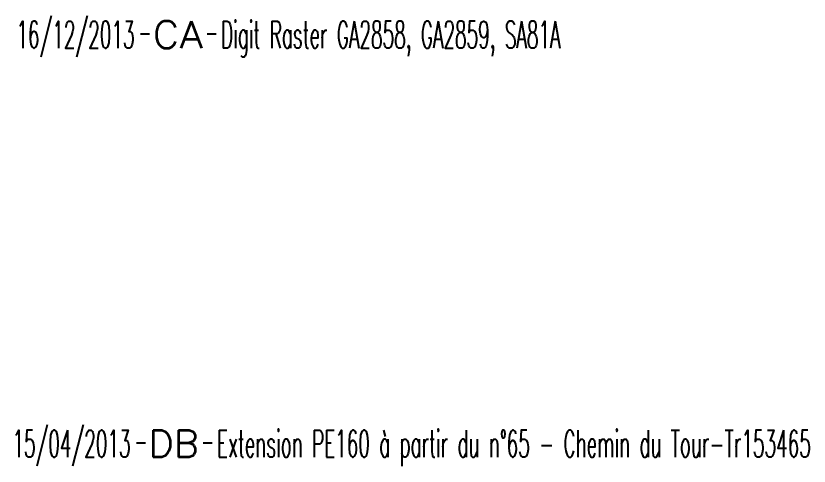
# Model space of a CAD drawing. Header units: millimetres. Extents: x 127511 to 128011, y 140859 to 142000.
# Drawn here: x 127510.77 to 127554.77, y 141487.68 to 141512.65 of the extents above; entities that cross this region are included whole.
import ezdxf
from ezdxf.enums import TextEntityAlignment as Align

# ---------------------------------------------------------------- set-up
doc = ezdxf.new("R2010")
doc.units = ezdxf.units.MM
doc.layers.get('0').update_dxf_attribs({"linetype": 'CONTINUOUS'})
doc.layers.add('L_910', color=7, linetype='CONTINUOUS')
doc.styles.get("Standard").update_dxf_attribs({"font": 'romans.shx', "width": 0.85})

# ---------------------------------------------------------------- blocks, each defined once
blk = doc.blocks.new('GIS_MODF')
at = {"color": 0, "linetype": 'Continuous', "flags": 128}
for points in [[(-2.176, -0.014), (-1.676, -0.014)], [(1.519, -0.014), (2.019, -0.014)]]:
    blk.add_lwpolyline(points, dxfattribs=at)
at = {"color": 0, "linetype": 'Continuous', "width": 0.5}
blk.add_attdef('DATE', text='', height=1.5, dxfattribs=at).set_placement((-2.502, -0.798), align=Align.RIGHT)
at = {"color": 0, "linetype": 'Continuous', "width": 1.771291}
blk.add_attdef('USER', text='', height=1.5, dxfattribs=at).set_placement((-1.507, -0.798), (1.276, -0.798), align=Align.FIT)
at = {"color": 0, "linetype": 'Continuous', "width": 0.5}
blk.add_attdef('DESC', (2.289, -0.798), '', height=1.5, dxfattribs=at)

msp = doc.modelspace()

# ---------------------------------------------------------------- block references
at = {"layer": 'L_910'}
ref = msp.add_blockref('GIS_MODF', (127519.853, 141511.658), dxfattribs=at)
ref.add_attrib('DATE', '16/12/2013', dxfattribs={"layer": '0', "color": 0, "linetype": 'Continuous', "height": 1.5, "width": 0.5}).set_placement((127517.351, 141510.859), align=Align.RIGHT)
ref.add_attrib('USER', 'CA', dxfattribs={"layer": '0', "color": 0, "linetype": 'Continuous', "height": 1.5, "width": 1.025485}).set_placement((127518.345, 141510.859), (127521.129, 141510.859), align=Align.FIT)
ref.add_attrib('DESC', 'Digit Raster GA2858, GA2859, SA81A', (127522.141, 141510.859), dxfattribs={"layer": '0', "color": 0, "linetype": 'Continuous', "height": 1.5, "width": 0.5})
ref = msp.add_blockref('GIS_MODF', (127519.633, 141488.975), dxfattribs=at)
ref.add_attrib('DATE', '15/04/2013', dxfattribs={"layer": '0', "color": 0, "linetype": 'Continuous', "height": 1.5, "width": 0.5}).set_placement((127517.131, 141488.177), align=Align.RIGHT)
ref.add_attrib('USER', 'DB', dxfattribs={"layer": '0', "color": 0, "linetype": 'Continuous', "height": 1.5, "width": 0.99919}).set_placement((127518.126, 141488.177), (127520.91, 141488.177), align=Align.FIT)
ref.add_attrib('DESC', 'Extension PE160 à partir du n°65 - Chemin du Tour-Tr153465', (127521.922, 141488.177), dxfattribs={"layer": '0', "color": 0, "linetype": 'Continuous', "height": 1.5, "width": 0.5})

doc.saveas('drawing.dxf')
